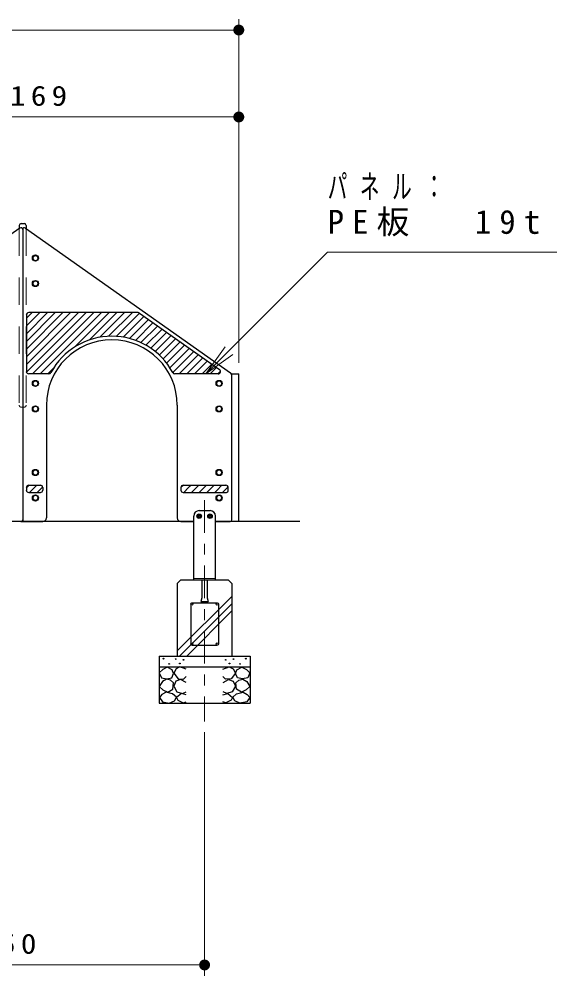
# Model space of a CAD drawing. Units: millimetres on the paper, scale 1:30. Extents: x -385 to 0, y -5 to 267.
# Drawn here: x -220.1 to -170.8, y 44.8 to 132.6 of the extents above; entities that cross this region are included whole.
import ezdxf

# ---------------------------------------------------------------- set-up
doc = ezdxf.new("R2010")
doc.units = ezdxf.units.MM
doc.linetypes.add('USER1', pattern=[4.5, 2.5, -2])
doc.linetypes.add('USER2', pattern=[6, 3, -1, 1, -1])
doc.layers.add('1_30', color=7, linetype='Continuous', lineweight=25)
doc.styles.add('ＭＳ ゴシック', font='')
doc.styles.get('ＭＳ ゴシック').set_extended_font_data('MS Gothic')

# ---------------------------------------------------------------- blocks, each defined once
blk = doc.blocks.new('filled_dot')
at = {"color": 0, "linetype": 'Continuous', "lineweight": -2, "const_width": 1.25}
blk.add_lwpolyline([(-0.625, 0, 1), (0.625, 0, 1)], format="xyb", close=True, dxfattribs=at)

msp = doc.modelspace()

# ---------------------------------------------------------------- linework, layer by layer
at = {"layer": '1_30', "lineweight": 13}
for p, q in [((-199.949, 124.609), (-199.949, 132.584)), ((-277.249, 131.584), (-199.949, 131.584)), ((-199.949, 101.056), (-199.949, 124.609)), ((-238.915, 123.609), (-199.949, 123.609)), ((-202.972, 100.056), (-201.204, 102.531)), ((-202.972, 100.056), (-200.851, 102.177)), ((-200.497, 101.823), (-202.972, 100.056)), ((-205.582, 74.632), (-200.582, 79.632)), ((-205.384, 74.17), (-200.582, 78.972)), ((-204.724, 74.17), (-200.582, 78.312)), ((-203.082, 67.179), (-203.082, 44.836)), ((-203.082, 45.836), (-241.415, 45.836))]:
    msp.add_line(p, q, dxfattribs=at)
at = {"layer": '1_30', "color": 4}
for p, q in [((-220.011, 113.423), (-238.774, 100.155)), ((-219.749, 113.287), (-219.749, 86.669)), ((-219.486, 113.423), (-200.723, 100.155)), ((-219.415, 105.453), (-219.415, 100.272)), ((-209.167, 105.669), (-219.199, 105.669)), ((-209.042, 105.63), (-201.716, 100.449)), ((-217.35, 100.056), (-219.199, 100.056)), ((-201.841, 100.056), (-205.814, 100.056)), ((-200.582, 86.669), (-200.582, 100.056)), ((-199.949, 86.503), (-199.949, 100.056)), ((-217.582, 97.169), (-217.582, 86.836)), ((-205.582, 97.169), (-205.582, 86.836)), ((-219.415, 89.619), (-219.415, 89.386)), ((-219.199, 89.836), (-218.132, 89.836)), ((-217.915, 89.619), (-217.915, 89.386)), ((-205.249, 89.619), (-205.249, 89.386)), ((-205.032, 89.836), (-201.132, 89.836)), ((-200.915, 89.336), (-200.915, 89.619)), ((-219.199, 89.169), (-218.132, 89.169)), ((-205.032, 89.169), (-201.082, 89.169)), ((-219.915, 86.503), (-235.415, 86.503)), ((-219.582, 86.503), (-217.915, 86.503)), ((-205.249, 86.503), (-204.082, 86.503)), ((-202.082, 86.503), (-200.749, 86.503))]:
    msp.add_line(p, q, dxfattribs=at)
at = {"layer": '1_30', "color": 2}
for p, q in [((-220.065, 113.669), (-220.065, 113.385)), ((-219.899, 113.836), (-219.599, 113.836)), ((-219.432, 113.669), (-219.432, 113.385)), ((-204.082, 81.17), (-204.082, 87.003)), ((-204.082, 81.17), (-204.082, 87.003)), ((-203.582, 87.503), (-202.582, 87.503)), ((-203.582, 87.503), (-202.582, 87.503)), ((-202.082, 81.17), (-202.082, 87.003)), ((-202.082, 81.17), (-202.082, 87.003)), ((-204.082, 81.17), (-202.082, 81.17)), ((-204.082, 81.17), (-202.082, 81.17))]:
    msp.add_line(p, q, dxfattribs=at)
at = {"layer": '1_30', "color": 2, "linetype": 'USER1', "lineweight": 13}
for p, q in [((-220.065, 113.385), (-220.065, 97.169)), ((-219.432, 113.385), (-219.432, 97.169)), ((-219.899, 97.003), (-219.599, 97.003)), ((-204.082, 81.276), (-202.082, 81.276)), ((-204.082, 81.276), (-202.082, 81.276))]:
    msp.add_line(p, q, dxfattribs=at)
at = {"layer": '1_30', "color": 2, "lineweight": 13}
for p, q in [((-219.415, 100.904), (-214.65, 105.669)), ((-219.415, 101.611), (-215.357, 105.669)), ((-219.415, 102.318), (-216.064, 105.669)), ((-219.415, 103.025), (-216.771, 105.669)), ((-219.415, 103.733), (-217.478, 105.669)), ((-219.415, 104.44), (-218.185, 105.669)), ((-219.415, 105.147), (-218.893, 105.669)), ((-219.405, 100.207), (-213.943, 105.669)), ((-218.849, 100.056), (-213.236, 105.669)), ((-218.142, 100.056), (-212.529, 105.669)), ((-214.972, 102.519), (-211.821, 105.669)), ((-213.617, 103.167), (-211.114, 105.669)), ((-212.668, 103.409), (-210.407, 105.669)), ((-211.874, 103.496), (-209.7, 105.669)), ((-211.173, 103.49), (-209.037, 105.626)), ((-210.539, 103.416), (-208.622, 105.333)), ((-209.957, 103.291), (-208.208, 105.04)), ((-209.419, 103.122), (-207.794, 104.747)), ((-208.919, 102.916), (-207.38, 104.454)), ((-208.452, 102.675), (-206.966, 104.161)), ((-208.016, 102.404), (-206.551, 103.868)), ((-207.61, 102.103), (-206.137, 103.576)), ((-207.233, 101.773), (-205.723, 103.283)), ((-206.883, 101.416), (-205.309, 102.99)), ((-206.561, 101.03), (-204.895, 102.697)), ((-206.268, 100.616), (-204.48, 102.404)), ((-206.005, 100.172), (-204.066, 102.111)), ((-205.414, 100.056), (-203.652, 101.818)), ((-204.707, 100.056), (-203.238, 101.525)), ((-204, 100.056), (-202.823, 101.232)), ((-203.293, 100.056), (-202.409, 100.94)), ((-217.435, 100.056), (-216.932, 100.559)), ((-202.586, 100.056), (-201.995, 100.647)), ((-201.879, 100.056), (-201.627, 100.307)), ((-219.415, 89.59), (-219.17, 89.836)), ((-219.129, 89.169), (-218.462, 89.836)), ((-218.422, 89.169), (-217.921, 89.67)), ((-205.249, 89.615), (-205.027, 89.836)), ((-204.987, 89.169), (-204.543, 89.613)), ((-204.543, 89.613), (-204.32, 89.836)), ((-204.28, 89.169), (-203.661, 89.788)), ((-203.661, 89.788), (-203.613, 89.836)), ((-203.573, 89.169), (-202.998, 89.744)), ((-202.998, 89.744), (-202.906, 89.836)), ((-202.866, 89.169), (-202.447, 89.589)), ((-202.447, 89.589), (-202.199, 89.836)), ((-201.973, 89.355), (-201.492, 89.836)), ((-201.451, 89.169), (-200.928, 89.693)), ((-202.159, 89.169), (-201.973, 89.355))]:
    msp.add_line(p, q, dxfattribs=at)
at = {"layer": '1_30'}
for p, q in [((-200.582, 100.056), (-199.949, 100.056)), ((-204.082, 86.503), (-237.415, 86.503)), ((-219.915, 86.503), (-219.582, 86.503)), ((-194.35, 86.503), (-202.082, 86.503)), ((-194.35, 86.503), (-200.749, 86.503)), ((-205.249, 81.169), (-205.582, 80.836)), ((-205.582, 80.836), (-205.582, 74.169)), ((-205.249, 81.169), (-200.915, 81.169)), ((-203.332, 81.169), (-203.332, 79.505)), ((-202.832, 81.169), (-202.832, 79.501)), ((-200.915, 81.17), (-200.582, 80.836)), ((-200.582, 80.836), (-200.582, 74.169)), ((-204.249, 79.036), (-201.915, 79.036)), ((-203.332, 79.503), (-203.416, 79.17)), ((-203.415, 79.169), (-202.749, 79.169)), ((-202.832, 79.503), (-202.749, 79.169)), ((-204.349, 78.936), (-204.349, 75.269)), ((-201.815, 78.936), (-201.815, 75.269)), ((-204.249, 75.169), (-201.915, 75.169)), ((-207.249, 74.169), (-207.249, 69.836)), ((-207.249, 74.169), (-198.915, 74.169)), ((-198.915, 74.169), (-198.915, 69.836)), ((-207.249, 73.169), (-198.915, 73.169)), ((-207.249, 69.836), (-198.915, 69.836))]:
    msp.add_line(p, q, dxfattribs=at)
at = {"layer": '1_30', "color": 2, "linetype": 'USER2', "lineweight": 13}
msp.add_line((-203.082, 88.473), (-203.082, 68.179), dxfattribs=at)
at = {"layer": '1_30', "color": 4, "lineweight": 13}
for p, q in [((-203.659, 87.003), (-203.62, 87.069)), ((-203.62, 86.936), (-203.659, 87.003)), ((-203.62, 87.069), (-203.543, 87.069)), ((-203.543, 86.936), (-203.62, 86.936)), ((-203.543, 87.069), (-203.505, 87.003)), ((-203.505, 87.003), (-203.543, 86.936)), ((-202.659, 87.003), (-202.62, 87.069)), ((-202.62, 86.936), (-202.659, 87.003)), ((-202.62, 87.069), (-202.543, 87.069)), ((-202.543, 86.936), (-202.62, 86.936)), ((-202.543, 87.069), (-202.505, 87.003)), ((-202.505, 87.003), (-202.543, 86.936))]:
    msp.add_line(p, q, dxfattribs=at)
at = {"layer": '1_30', "lineweight": 13}
msp.add_lwpolyline([(-202.972, 100.056), (-191.806, 111.222), (-170.806, 111.222)], dxfattribs=at)
at = {"layer": '1_30'}
for points in [[(-206.5, 73.15), (-206.923, 72.949), (-207.24, 72.632), (-207.039, 72.167), (-206.553, 72.072), (-206.088, 72.178), (-205.919, 72.569), (-206.046, 72.907)], [(-199.664, 73.15), (-199.241, 72.949), (-198.924, 72.632), (-199.125, 72.167), (-199.611, 72.072), (-200.075, 72.178), (-200.244, 72.569), (-200.118, 72.907)], [(-206.585, 72.051), (-206.944, 71.819), (-207.24, 71.365), (-206.902, 71.058), (-206.458, 70.847), (-205.993, 71.143), (-205.941, 71.703), (-206.212, 71.944)], [(-199.579, 72.051), (-199.22, 71.819), (-198.924, 71.365), (-199.262, 71.058), (-199.706, 70.847), (-200.171, 71.143), (-200.223, 71.703), (-199.951, 71.944)], [(-206.612, 70.853), (-206.991, 70.641), (-207.216, 70.359), (-206.948, 69.981), (-206.319, 69.846), (-205.842, 70.059), (-205.66, 70.396), (-206.019, 70.699)], [(-199.552, 70.853), (-199.173, 70.641), (-198.947, 70.359), (-199.216, 69.981), (-199.845, 69.846), (-200.322, 70.059), (-200.504, 70.396), (-200.145, 70.699)]]:
    msp.add_lwpolyline(points, close=True, dxfattribs=at)
for points in [[(-204.768, 72.959), (-205.339, 73.171), (-205.698, 72.991), (-205.909, 72.59), (-205.518, 72.083), (-205.001, 72.041), (-204.768, 72.305)], [(-201.396, 72.959), (-200.825, 73.171), (-200.466, 72.991), (-200.255, 72.59), (-200.646, 72.083), (-201.163, 72.041), (-201.396, 72.305)], [(-204.779, 71.755), (-205.286, 72.019), (-205.708, 71.85), (-205.909, 71.417), (-205.613, 70.9), (-205.106, 70.742), (-204.779, 70.879)], [(-201.385, 71.755), (-200.878, 72.019), (-200.456, 71.85), (-200.255, 71.417), (-200.551, 70.9), (-201.058, 70.742), (-201.385, 70.879)], [(-204.768, 70.604), (-205.212, 70.742), (-205.645, 70.372), (-205.529, 70.108), (-205.043, 69.865), (-204.768, 69.971)], [(-201.396, 70.604), (-200.952, 70.742), (-200.519, 70.372), (-200.635, 70.108), (-201.121, 69.865), (-201.396, 69.971)]]:
    msp.add_lwpolyline(points, dxfattribs=at)
at = {"layer": '1_30', "color": 232}
for centre in [(-218.582, 110.669), (-218.582, 108.336), (-218.582, 99.169), (-201.749, 99.169), (-218.582, 96.836), (-201.749, 96.836), (-218.582, 91.003), (-201.749, 91.003), (-218.582, 88.669), (-201.749, 88.669)]:
    msp.add_circle(centre, 0.283, dxfattribs=at)
at = {"layer": '1_30', "color": 232, "lineweight": 13}
for centre in [(-218.582, 110.669), (-218.582, 108.336), (-218.582, 99.169), (-201.749, 99.169), (-218.582, 96.836), (-201.749, 96.836), (-218.582, 91.003), (-201.749, 91.003), (-218.582, 88.669), (-201.749, 88.669)]:
    msp.add_circle(centre, 0.217, dxfattribs=at)
at = {"layer": '1_30'}
for centre, radius in [((-203.582, 87.003), 0.208), ((-202.582, 87.003), 0.208), ((-204.249, 78.936), 0.1), ((-201.915, 78.936), 0.1), ((-204.249, 75.269), 0.1), ((-201.915, 75.269), 0.1), ((-206.855, 73.93), 0.0333), ((-205.731, 73.892), 0.0333), ((-205.018, 73.817), 0.0333), ((-201.146, 73.817), 0.0333), ((-200.433, 73.892), 0.0333), ((-199.309, 73.93), 0.0333), ((-206.33, 73.442), 0.0333), ((-205.356, 73.48), 0.0333), ((-200.808, 73.48), 0.0333), ((-199.833, 73.442), 0.0333)]:
    msp.add_circle(centre, radius, dxfattribs=at)
at = {"layer": '1_30', "color": 3}
for centre in [(-203.582, 87.003), (-202.582, 87.003)]:
    msp.add_circle(centre, 0.175, dxfattribs=at)
at = {"layer": '1_30', "color": 4}
for centre in [(-203.582, 87.003), (-202.582, 87.003)]:
    msp.add_circle(centre, 0.158, dxfattribs=at)
at = {"layer": '1_30', "color": 4, "lineweight": 13}
for centre, radius in [((-203.582, 87.003), 0.136), ((-203.582, 87.003), 0.077), ((-202.582, 87.003), 0.136), ((-202.582, 87.003), 0.077)]:
    msp.add_circle(centre, radius, dxfattribs=at)
at = {"layer": '1_30', "color": 2}
for centre in [(-203.582, 87.003), (-203.582, 87.003), (-202.582, 87.003), (-202.582, 87.003)]:
    msp.add_circle(centre, 0.133, dxfattribs=at)
for centre, radius, start, end in [((-219.899, 113.669), 0.167, 90, 180), ((-219.599, 113.669), 0.167, 0, 90), ((-203.582, 87.003), 0.5, 90, 180), ((-203.582, 87.003), 0.5, 90, 180), ((-202.582, 87.003), 0.5, 0, 90), ((-202.582, 87.003), 0.5, 0, 90)]:
    msp.add_arc(centre, radius, start, end, dxfattribs=at)
at = {"layer": '1_30', "color": 4}
for centre, radius, start, end in [((-219.915, 113.287), 0.167, 0, 125.26439), ((-219.582, 113.287), 0.167, 54.73561, 180), ((-219.199, 105.453), 0.217, 90, 180), ((-209.167, 105.453), 0.217, 54.73561, 90), ((-211.582, 97.169), 6, 0, 180), ((-211.582, 97.169), 6.333, 28.27618, 151.72382), ((-219.199, 100.272), 0.217, 180, 270), ((-217.35, 100.272), 0.217, 270, 331.72382), ((-205.814, 100.272), 0.217, 208.27618, 270), ((-201.841, 100.272), 0.217, 270, 54.73561), ((-200.915, 99.883), 0.333, 0, 54.73561), ((-219.199, 89.619), 0.217, 90, 180), ((-218.132, 89.619), 0.217, 0, 90), ((-205.032, 89.619), 0.217, 90, 180), ((-201.132, 89.619), 0.217, 0, 90), ((-219.199, 89.386), 0.217, 180, 270), ((-218.132, 89.386), 0.217, 270, 0), ((-205.032, 89.386), 0.217, 180, 270), ((-201.082, 89.336), 0.167, 270, 0), ((-219.915, 86.669), 0.167, 270, 0), ((-219.582, 86.669), 0.167, 180, 270), ((-217.915, 86.836), 0.333, 270, 0), ((-205.249, 86.836), 0.333, 180, 270), ((-200.749, 86.669), 0.167, 270, 0)]:
    msp.add_arc(centre, radius, start, end, dxfattribs=at)
at = {"layer": '1_30', "color": 2, "linetype": 'USER1', "lineweight": 13}
for centre, start, end in [((-219.899, 97.169), 180, 270), ((-219.599, 97.169), 270, 0)]:
    msp.add_arc(centre, 0.167, start, end, dxfattribs=at)

# ---------------------------------------------------------------- block references
at = {"layer": '1_30', "lineweight": 13, "xscale": 0.4, "yscale": 0.4, "rotation": 180}
for p in [(-199.949, 131.584), (-199.949, 123.609), (-203.082, 45.836)]:
    msp.add_blockref('filled_dot', p, dxfattribs=at)

# ---------------------------------------------------------------- texts
at = {"layer": '1_30', "style": 'ＭＳ ゴシック'}
for s, insert, char_height, attachment_point in [('\\T1.33;\\W1.15;1169', (-219.011, 124.609), 1.833, 8), ('\\T1.64;\\W0.6;パネル：', (-191.806, 117.172), 2.199, 4), ('\\T1.5;PE板\u300019t', (-191.806, 113.872), 2.199, 4), ('\\T1.33;\\W1.15;1150', (-221.828, 46.836), 1.833, 8)]:
    msp.add_mtext(s, dxfattribs=dict(at, insert=insert, char_height=char_height, attachment_point=attachment_point))

doc.saveas('drawing.dxf')
